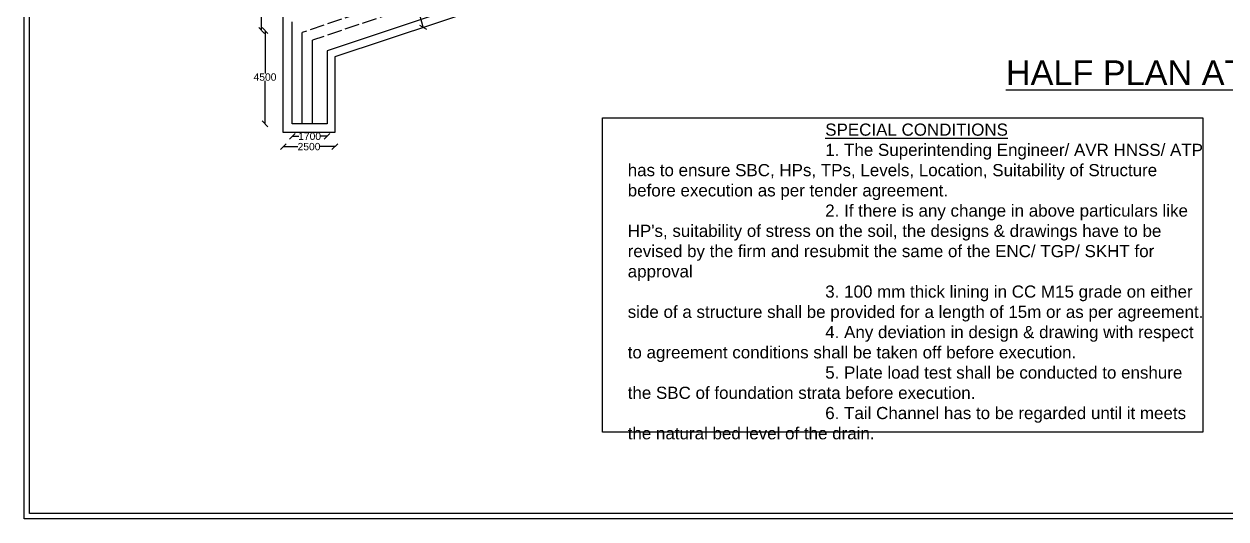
# Model space of a CAD drawing. Header units: millimetres. Extents: x 5124 to 6568637, y 2311 to 91879094.
# Drawn here: x 3337340 to 3356975, y 45927310 to 45935389 of the extents above; entities that cross this region are included whole.
import ezdxf

# ---------------------------------------------------------------- set-up
doc = ezdxf.new("R2010")
doc.units = ezdxf.units.MM
doc.header["$MEASUREMENT"] = 0
doc.linetypes.add('ACAD_ISO02W100', pattern=[15, 12, -3])
for name, color, linetype in [('DIMENSION', 7, 'Continuous'), ('DRAWING', 7, 'Continuous'), ('TEXT', 7, 'Continuous')]:
    doc.layers.add(name, color=color, linetype=linetype)
doc.styles.get("Standard").update_dxf_attribs({"font": 'arial.ttf', "height": 120})
doc.dimstyles.get("Standard").update_dxf_attribs({"dimtxt": 200, "dimasz": 110, "dimexe": 0.18, "dimexo": 0.0625, "dimgap": 0.09, "dimtad": 0, "dimtih": 1, "dimtoh": 1, "dimdec": 0, "dimzin": 0, "dimdsep": 46, "dimtxsty": 'Standard', "dimblk": 'OBLIQUE', "dimcen": 0.09, "dimse1": 1, "dimse2": 1, "dimadec": 0, "dimazin": 0, "dimtfac": 1, "dimtdec": 0, "dimtofl": 0, "dimtmove": 0, "dimatfit": 3, "dimfxl": 1, "dimtolj": 1, "dimtzin": 0, "dimarcsym": 0})

# ---------------------------------------------------------------- blocks, each defined once
blk = doc.blocks.new('_Oblique')
at = {"color": 0, "linetype": 'ByBlock', "lineweight": -2}
blk.add_line((-0.5, -0.5), (0.5, 0.5), dxfattribs=at)
blk = doc.blocks.new('*D156')
at = {"layer": 'Defpoints', "color": 0, "transparency": 16777216}
for p in [(3341328, 45940025), (3341220, 45935284), (3341328, 45935284)]:
    blk.add_point(p, dxfattribs=at)
at = {"layer": 'DIMENSION', "color": 0, "lineweight": -2, "transparency": 16777216}
for p, q in [((3341220, 45940025), (3341220, 45937716)), ((3341220, 45935284), (3341220, 45937593))]:
    blk.add_line(p, q, dxfattribs=at)
at = {"layer": 'DIMENSION', "color": 0, "lineweight": -2, "transparency": 16777216, "xscale": 95, "yscale": 95, "zscale": 95}
for p, rotation in [((3341220, 45940025), 90), ((3341220, 45935284), 270)]:
    blk.add_blockref('_Oblique', p, dxfattribs=dict(at, rotation=rotation))
at = {"layer": 'DIMENSION', "color": 0, "transparency": 16777216, "insert": (3341220, 45937655), "char_height": 120, "attachment_point": 5}
blk.add_mtext('\\A1;28000', dxfattribs=at)
blk = doc.blocks.new('*D157')
at = {"layer": 'Defpoints', "color": 0, "transparency": 16777216}
for p in [(3341220, 45935284), (3341276, 45933761), (3341721, 45933761)]:
    blk.add_point(p, dxfattribs=at)
at = {"layer": 'DIMENSION', "color": 0, "lineweight": -2, "transparency": 16777216}
for p, q in [((3341276, 45935284), (3341276, 45934584)), ((3341276, 45933761), (3341276, 45934461))]:
    blk.add_line(p, q, dxfattribs=at)
at = {"layer": 'DIMENSION', "color": 0, "lineweight": -2, "transparency": 16777216, "xscale": 95, "yscale": 95, "zscale": 95}
for p, rotation in [((3341276, 45935284), 90), ((3341276, 45933761), 270)]:
    blk.add_blockref('_Oblique', p, dxfattribs=dict(at, rotation=rotation))
at = {"layer": 'DIMENSION', "color": 0, "transparency": 16777216, "insert": (3341276, 45934523), "char_height": 120, "attachment_point": 5}
blk.add_mtext('\\A1;4500', dxfattribs=at)
blk = doc.blocks.new('*D158')
at = {"layer": 'Defpoints', "color": 0, "transparency": 16777216}
for p in [(3341721, 45933761), (3342289, 45933761), (3342289, 45933557)]:
    blk.add_point(p, dxfattribs=at)
at = {"layer": 'DIMENSION', "color": 0, "lineweight": -2, "transparency": 16777216}
for p, q in [((3341721, 45933557), (3341831, 45933557)), ((3342289, 45933557), (3342178, 45933557))]:
    blk.add_line(p, q, dxfattribs=at)
at = {"layer": 'DIMENSION', "color": 0, "lineweight": -2, "transparency": 16777216, "xscale": 95, "yscale": 95, "zscale": 95, "rotation": 180}
blk.add_blockref('_Oblique', (3341721, 45933557), dxfattribs=at)
at = {"layer": 'DIMENSION', "color": 0, "lineweight": -2, "transparency": 16777216, "xscale": 95, "yscale": 95, "zscale": 95}
blk.add_blockref('_Oblique', (3342289, 45933557), dxfattribs=at)
at = {"layer": 'DIMENSION', "color": 0, "transparency": 16777216, "insert": (3342005, 45933557), "char_height": 120, "attachment_point": 5}
blk.add_mtext('\\A1;1700', dxfattribs=at)
blk = doc.blocks.new('*D159')
at = {"layer": 'Defpoints', "color": 0, "transparency": 16777216}
for p in [(3341574, 45933617), (3342416, 45933617), (3342416, 45933388)]:
    blk.add_point(p, dxfattribs=at)
at = {"layer": 'DIMENSION', "color": 0, "lineweight": -2, "transparency": 16777216}
for p, q in [((3341574, 45933388), (3341815, 45933388)), ((3342416, 45933388), (3342175, 45933388))]:
    blk.add_line(p, q, dxfattribs=at)
at = {"layer": 'DIMENSION', "color": 0, "lineweight": -2, "transparency": 16777216, "xscale": 95, "yscale": 95, "zscale": 95, "rotation": 180}
blk.add_blockref('_Oblique', (3341574, 45933388), dxfattribs=at)
at = {"layer": 'DIMENSION', "color": 0, "lineweight": -2, "transparency": 16777216, "xscale": 95, "yscale": 95, "zscale": 95}
blk.add_blockref('_Oblique', (3342416, 45933388), dxfattribs=at)
at = {"layer": 'DIMENSION', "color": 0, "transparency": 16777216, "insert": (3341995, 45933388), "char_height": 120, "attachment_point": 5}
blk.add_mtext('\\A1;2500', dxfattribs=at)
blk = doc.blocks.new('*D160')
at = {"layer": 'Defpoints', "color": 0, "transparency": 16777216}
for p in [(3343714, 45936212), (3343936, 45935359), (3343859, 45935339)]:
    blk.add_point(p, dxfattribs=at)
at = {"layer": 'DIMENSION', "color": 0, "lineweight": -2, "transparency": 16777216}
for p, q in [((3343637, 45936192), (3343732, 45935827)), ((3343859, 45935339), (3343764, 45935704))]:
    blk.add_line(p, q, dxfattribs=at)
at = {"layer": 'DIMENSION', "color": 0, "lineweight": -2, "transparency": 16777216, "xscale": 95, "yscale": 95, "zscale": 95}
for p, rotation in [((3343637, 45936192), 104.5953186681444), ((3343859, 45935339), 284.5953186681444)]:
    blk.add_blockref('_Oblique', p, dxfattribs=dict(at, rotation=rotation))
at = {"layer": 'DIMENSION', "color": 0, "transparency": 16777216, "insert": (3343748, 45935766), "char_height": 120, "attachment_point": 5}
blk.add_mtext('\\A1;2500', dxfattribs=at)

msp = doc.modelspace()

# ---------------------------------------------------------------- linework, layer by layer
at = {"layer": 'DRAWING'}
for points in [[(3337339.5, 45965025.3), (3388705.8, 45965025.3), (3388705.8, 45927310.5), (3337339.5, 45927310.5)], [(3337429.6, 45964935.3), (3388615.7, 45964935.3), (3388615.7, 45927400.6), (3337429.6, 45927400.6)]]:
    msp.add_lwpolyline(points, close=True, dxfattribs=at)
for points in [[(3345805.8, 45935982.9), (3342415.6, 45934851.9), (3342415.6, 45933617.5), (3341574.2, 45933617.5), (3341574.2, 45940024.9)], [(3345942.4, 45936172.4), (3342288.9, 45934953), (3342288.9, 45933760.9), (3341720.8, 45933760.9), (3341720.8, 45935424.5)], [(3341880.8, 45933760.9), (3341880.8, 45935250.4)], [(3342052.6, 45933760.9), (3342052.9, 45935125.7)]]:
    msp.add_lwpolyline(points, dxfattribs=at)
at = {"layer": 'DRAWING', "linetype": 'ACAD_ISO02W100', "ltscale": 20}
for points in [[(3345936.1, 45936614.9), (3341880.8, 45935250.4)], [(3345936.1, 45936432.3), (3342052.9, 45935125.7)]]:
    msp.add_lwpolyline(points, dxfattribs=at)
at = {"layer": 'TEXT'}
msp.add_lwpolyline([(3346789.5, 45933858.5), (3356596.5, 45933858.5), (3356596.5, 45928725), (3346789.5, 45928725)], close=True, dxfattribs=at)

# ---------------------------------------------------------------- texts
msp.add_text('%%UHALF PLAN AT TOP AND HALF PLAN AT BOTTOM', height=400, dxfattribs=at).set_placement((3353379.8, 45934395.6))
at = {"layer": 'TEXT', "insert": (3347201.5, 45933764.7), "char_height": 198.2235, "width": 9411.649, "attachment_point": 1}
msp.add_mtext("\\pi3226.7;{\\LSPECIAL CONDITIONS  \\P\\pi0;}1. The Superintending Engineer/ AVR HNSS/ ATP has to ensure SBC, HPs, TPs, Levels, Location, Suitability of Structure before execution as per tender agreement. \\P2. If there is any change in above particulars like HP's, suitability of stress on the soil, the designs & drawings have to be revised by the firm and resubmit the same of the ENC/ TGP/ SKHT for approval \\P3. 100 mm thick lining in CC M15 grade on either side of a structure shall be provided for a length of 15m or as per agreement.\\P4. Any deviation in design & drawing with respect to agreement conditions shall be taken off before execution.\\P5. Plate load test shall be conducted to enshure the SBC of foundation strata before execution. \\P6. Tail Channel has to be regarded until it meets the natural bed level of the drain. ", dxfattribs=at)

# ---------------------------------------------------------------- dimensions: what is measured, and where the dimension line sits
at = {"layer": 'DIMENSION'}
for p1, p2, distance, text, picture, middle in [((3341327.9, 45940024.9), (3341327.9, 45935284.5), -107.4, '28000', '*D156', (3341220.5, 45937654.7)), ((3343714.4, 45936211.9), (3343936.4, 45935359.3), -79.7, '2500', '*D160', (3343748.3, 45935765.5))]:
    dim = msp.add_aligned_dim(p1=p1, p2=p2, distance=distance, text=text, dimstyle='Standard', override={"dimasz": 95, "dimarcsym": 1}, dxfattribs=at)
    dim.commit()
    dim.dimension.update_dxf_attribs({"geometry": picture, "text_midpoint": middle})
dim = msp.add_linear_dim(base=(3341276.5, 45933760.9), p1=(3341220.5, 45935284.5), p2=(3341720.8, 45933760.9), angle=90, text='4500', dimstyle='Standard', override={"dimasz": 95, "dimarcsym": 1}, dxfattribs=at)
dim.commit()
dim.dimension.update_dxf_attribs({"geometry": '*D157', "text_midpoint": (3341276.5, 45934522.7)})
for base, p1, p2, text, picture, middle in [((3342415.6, 45933387.5), (3341574.2, 45933617.5), (3342415.6, 45933617.5), '2500', '*D159', (3341994.9, 45933387.5)), ((3342288.9, 45933557), (3341720.8, 45933760.9), (3342288.9, 45933760.9), '1700', '*D158', (3342004.8, 45933557))]:
    dim = msp.add_linear_dim(base=base, p1=p1, p2=p2, text=text, dimstyle='Standard', override={"dimasz": 95, "dimarcsym": 1}, dxfattribs=at)
    dim.commit()
    dim.dimension.update_dxf_attribs({"geometry": picture, "text_midpoint": middle})

doc.saveas('drawing.dxf')
